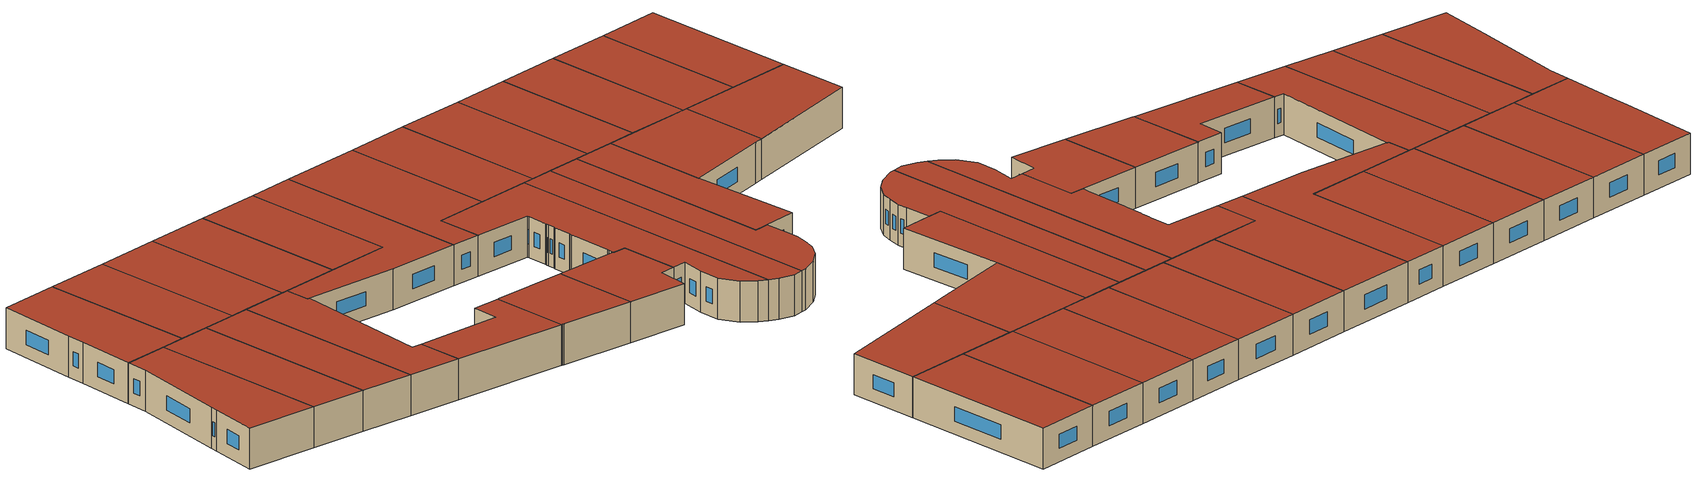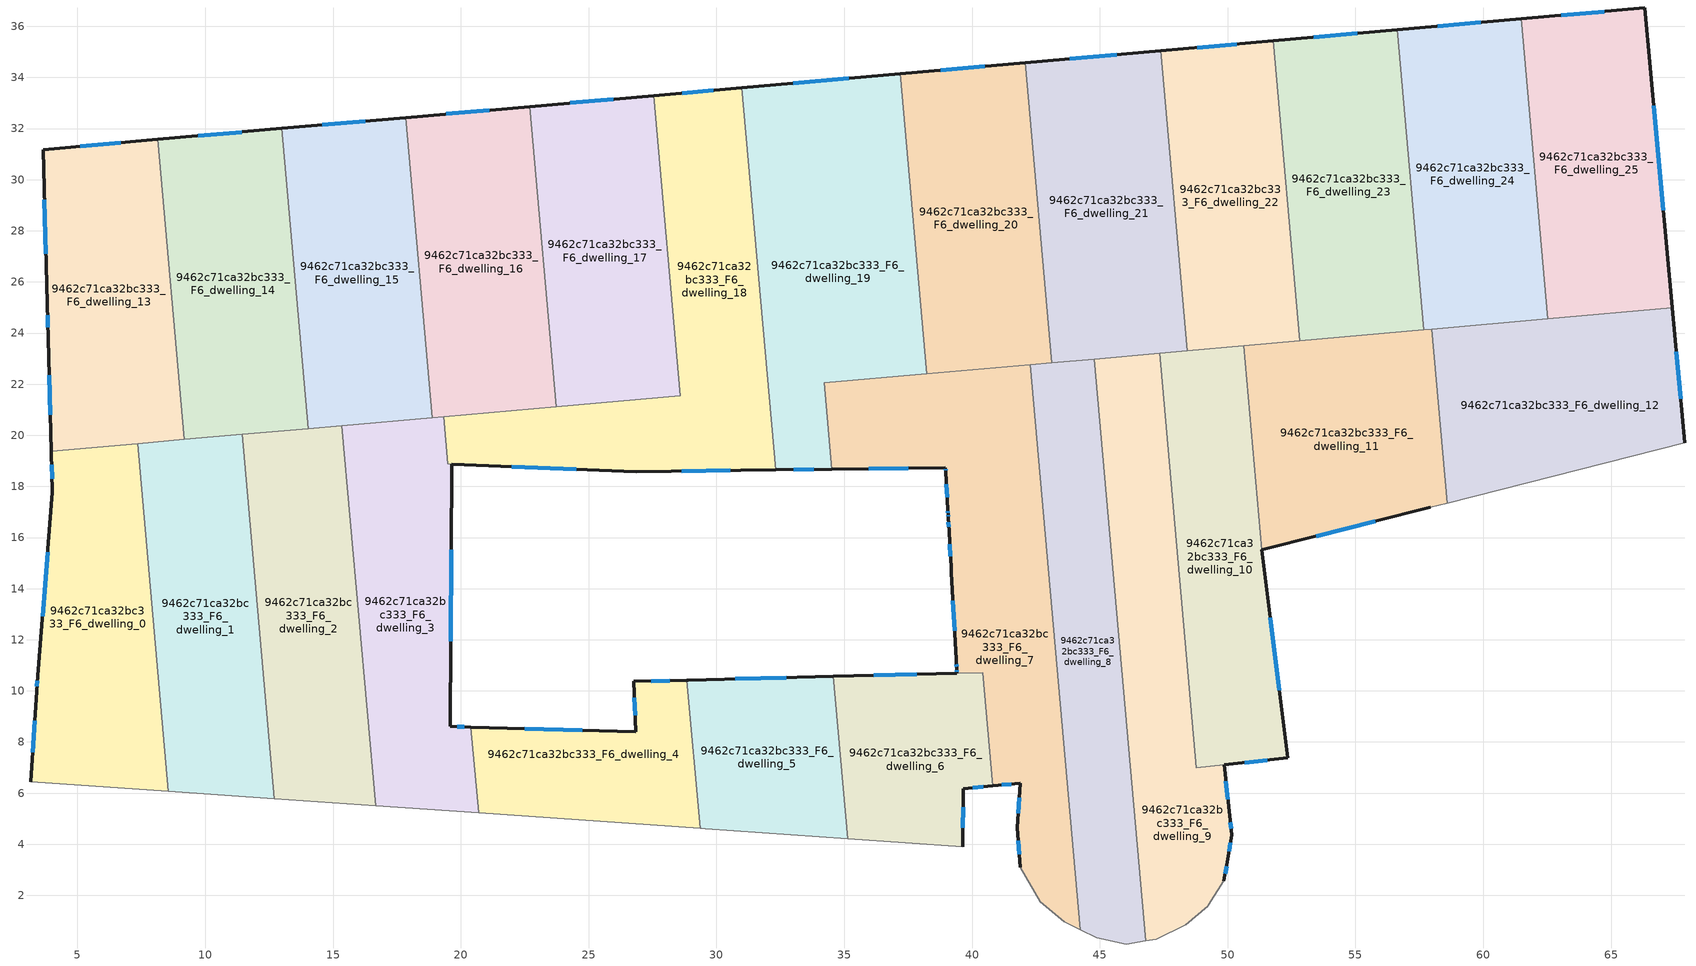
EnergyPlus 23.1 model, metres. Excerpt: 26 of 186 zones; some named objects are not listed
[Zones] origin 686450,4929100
9462c71ca32bc333_F6_dwelling_0
 floor to 9462c71ca32bc333_F5_dwelling_0 (EU_floor_Construction): 7.35,19.67 8.55,6.07 3.17,6.45 3.4,9.98 4.02,17.77 3.97,19.37 z18
 wall outside (EU_wall_Construction): 3.97,19.37 4.02,17.77 3.45,10.59 3.4,9.98 3.17,6.45 z18:21
 wall to 9462c71ca32bc333_F6_dwelling_1 (EU_wall_Construction): 8.55,6.07 7.35,19.67 z18:21
 wall adiabatic (EU_wall_Construction): 3.17,6.45 8.55,6.07 z18:21
 wall to 9462c71ca32bc333_F6_dwelling_13 (EU_wall_Construction): 7.35,19.67 3.97,19.37 z18:21
 window (EU_Window_Construction): 3.83,15.43 3.63,12.92 / 3.99,18.85 4,18.29 / 3.32,8.83 3.24,7.6 / 3.43,10.39 3.41,10.18 z18.98:20.02
 roof outside (EU_roof_Construction): 8.55,6.07 7.35,19.67 3.97,19.37 4.02,17.77 3.4,9.98 3.17,6.45 z21
9462c71ca32bc333_F6_dwelling_1
 floor to 9462c71ca32bc333_F5_dwelling_1 (EU_floor_Construction): 11.44,20.03 12.7,5.78 8.55,6.07 7.35,19.67 z18
 wall to 9462c71ca32bc333_F6_dwelling_2 (EU_wall_Construction): 12.7,5.78 11.44,20.03 z18:21
 wall adiabatic (EU_wall_Construction): 8.55,6.07 12.7,5.78 z18:21
 wall to 9462c71ca32bc333_F6_dwelling_14 (EU_wall_Construction): 11.44,20.03 9.18,19.83 z18:21
 wall to 9462c71ca32bc333_F6_dwelling_13 (EU_wall_Construction): 9.18,19.83 7.35,19.67 z18:21
 roof outside (EU_roof_Construction): 12.7,5.78 11.44,20.03 7.35,19.67 8.55,6.07 z21
9462c71ca32bc333_F6_dwelling_10
 floor to 9462c71ca32bc333_F5_dwelling_10 (EU_floor_Construction): 50.62,23.5 51.33,15.52 52.36,7.38 48.77,6.99 47.34,23.21 z18
 wall outside (EU_wall_Construction): 49.86,7.11 52.36,7.38 51.33,15.52 z18:21
 wall to 9462c71ca32bc333_F6_dwelling_11 (EU_wall_Construction): 51.33,15.52 50.62,23.5 z18:21
 wall to 9462c71ca32bc333_F6_dwelling_9 (EU_wall_Construction): 47.34,23.21 48.77,6.99 49.86,7.11 z18:21
 wall to 9462c71ca32bc333_F6_dwelling_22 (EU_wall_Construction): 50.62,23.5 48.43,23.3 z18:21
 wall to 9462c71ca32bc333_F6_dwelling_21 (EU_wall_Construction): 48.43,23.3 47.34,23.21 z18:21
 window (EU_Window_Construction): 52.02,10.02 51.66,12.87 / 50.67,7.2 51.55,7.29 z18.98:20.02
 roof outside (EU_roof_Construction): 52.36,7.38 51.33,15.52 50.62,23.5 47.34,23.21 48.77,6.99 z21
9462c71ca32bc333_F6_dwelling_11
 floor to 9462c71ca32bc333_F5_dwelling_11 (EU_floor_Construction): 57.98,24.15 58.58,17.34 57.92,17.18 51.33,15.52 50.62,23.5 z18
 wall outside (EU_wall_Construction): 51.33,15.52 57.92,17.18 z18:21
 wall to 9462c71ca32bc333_F6_dwelling_12 (EU_wall_Construction): 58.58,17.34 57.98,24.15 z18:21
 wall adiabatic (EU_wall_Construction): 57.92,17.18 58.58,17.34 z18:21
 wall to 9462c71ca32bc333_F6_dwelling_23 (EU_wall_Construction): 57.67,24.12 52.82,23.69 z18:21
 wall to 9462c71ca32bc333_F6_dwelling_22 (EU_wall_Construction): 52.82,23.69 50.62,23.5 z18:21
 wall to 9462c71ca32bc333_F6_dwelling_24 (EU_wall_Construction): 57.98,24.15 57.67,24.12 z18:21
 window (EU_Window_Construction): 53.47,16.06 55.77,16.64 z18.98:20.02
 roof outside (EU_roof_Construction): 57.92,17.18 58.58,17.34 57.98,24.15 50.62,23.5 51.33,15.52 z21
9462c71ca32bc333_F6_dwelling_12
 floor to 9462c71ca32bc333_F5_dwelling_12 (EU_floor_Construction): 67.4,24.98 67.89,19.72 58.58,17.34 57.98,24.15 z18
 wall outside (EU_wall_Construction): 67.89,19.72 67.4,24.98 z18:21
 wall adiabatic (EU_wall_Construction): 58.58,17.34 67.89,19.72 z18:21
 wall to 9462c71ca32bc333_F6_dwelling_25 (EU_wall_Construction): 67.4,24.98 62.52,24.55 z18:21
 wall to 9462c71ca32bc333_F6_dwelling_24 (EU_wall_Construction): 62.52,24.55 57.98,24.15 z18:21
 window (EU_Window_Construction): 67.73,21.43 67.56,23.27 z18.98:20.02
 roof outside (EU_roof_Construction): 67.89,19.72 67.4,24.98 57.98,24.15 58.58,17.34 z21
9462c71ca32bc333_F6_dwelling_13
 floor to 9462c71ca32bc333_F5_dwelling_13 (EU_floor_Construction): 8.15,31.57 9.18,19.83 3.97,19.37 3.86,23.78 3.82,25.14 3.66,31.18 z18
 wall outside (EU_wall_Construction): 8.15,31.57 3.66,31.18 3.82,25.14 3.86,23.78 3.97,19.37 z18:21
 wall to 9462c71ca32bc333_F6_dwelling_14 (EU_wall_Construction): 9.18,19.83 8.15,31.57 z18:21
 window (EU_Window_Construction): 3.9,22.35 3.94,20.81 / 3.83,24.69 3.85,24.22 / 3.71,29.21 3.77,27.1 / 6.69,31.44 5.12,31.31 z18.98:20.02
 roof outside (EU_roof_Construction): 9.18,19.83 8.15,31.57 3.66,31.18 3.82,25.14 3.86,23.78 3.97,19.37 z21
9462c71ca32bc333_F6_dwelling_14
 floor to 9462c71ca32bc333_F5_dwelling_14 (EU_floor_Construction): 13,32 14.03,20.26 9.18,19.83 8.15,31.57 z18
 wall outside (EU_wall_Construction): 13,32 8.15,31.57 z18:21
 wall to 9462c71ca32bc333_F6_dwelling_15 (EU_wall_Construction): 14.03,20.26 13,32 z18:21
 wall to 9462c71ca32bc333_F6_dwelling_2 (EU_wall_Construction): 11.44,20.03 14.03,20.26 z18:21
 window (EU_Window_Construction): 11.42,31.86 9.72,31.71 z18.98:20.02
 roof outside (EU_roof_Construction): 14.03,20.26 13,32 8.15,31.57 9.18,19.83 z21
9462c71ca32bc333_F6_dwelling_15
 floor to 9462c71ca32bc333_F5_dwelling_15 (EU_floor_Construction): 17.84,32.43 18.88,20.69 14.03,20.26 13,32 z18
 wall outside (EU_wall_Construction): 17.84,32.43 13,32 z18:21
 wall to 9462c71ca32bc333_F6_dwelling_16 (EU_wall_Construction): 18.88,20.69 17.84,32.43 z18:21
 wall to 9462c71ca32bc333_F6_dwelling_3 (EU_wall_Construction): 15.35,20.38 18.88,20.69 z18:21
 wall to 9462c71ca32bc333_F6_dwelling_2 (EU_wall_Construction): 14.03,20.26 15.35,20.38 z18:21
 window (EU_Window_Construction): 16.27,32.29 14.57,32.14 z18.98:20.02
 roof outside (EU_roof_Construction): 18.88,20.69 17.84,32.43 13,32 14.03,20.26 z21
9462c71ca32bc333_F6_dwelling_16
 floor to 9462c71ca32bc333_F5_dwelling_16 (EU_floor_Construction): 22.69,32.86 23.73,21.12 18.88,20.69 17.84,32.43 z18
 wall outside (EU_wall_Construction): 22.69,32.86 17.84,32.43 z18:21
 wall to 9462c71ca32bc333_F6_dwelling_17 (EU_wall_Construction): 23.73,21.12 22.69,32.86 z18:21
 wall to 9462c71ca32bc333_F6_dwelling_18 (EU_wall_Construction): 19.32,20.73 23.73,21.12 z18:21
 wall to 9462c71ca32bc333_F6_dwelling_3 (EU_wall_Construction): 18.88,20.69 19.32,20.73 z18:21
 window (EU_Window_Construction): 21.12,32.72 19.42,32.57 z18.98:20.02
 roof outside (EU_roof_Construction): 23.73,21.12 22.69,32.86 17.84,32.43 18.88,20.69 z21
9462c71ca32bc333_F6_dwelling_17
 floor to 9462c71ca32bc333_F5_dwelling_17 (EU_floor_Construction): 27.54,33.29 28.58,21.55 23.73,21.12 22.69,32.86 z18
 wall outside (EU_wall_Construction): 27.54,33.29 22.69,32.86 z18:21
 wall to 9462c71ca32bc333_F6_dwelling_18 (EU_wall_Construction): 23.73,21.12 28.58,21.55 27.54,33.29 z18:21
 window (EU_Window_Construction): 25.97,33.15 24.27,33 z18.98:20.02
 roof outside (EU_roof_Construction): 28.58,21.55 27.54,33.29 22.69,32.86 23.73,21.12 z21
9462c71ca32bc333_F6_dwelling_18
 floor to 9462c71ca32bc333_F5_dwelling_18 (EU_floor_Construction): 31,33.59 32.32,18.64 26.86,18.58 19.65,18.87 19.48,18.88 19.32,20.73 28.58,21.55 27.54,33.29 z18
 wall outside (EU_wall_Construction): 31,33.59 27.54,33.29 / 19.65,18.87 26.86,18.58 32.32,18.64 z18:21
 wall to 9462c71ca32bc333_F6_dwelling_19 (EU_wall_Construction): 32.32,18.64 31,33.59 z18:21
 wall to 9462c71ca32bc333_F6_dwelling_3 (EU_wall_Construction): 19.49,18.88 19.65,18.87 / 19.32,20.73 19.48,18.88 z18:21
 window (EU_Window_Construction): 29.87,33.49 28.67,33.39 / 28.63,18.6 30.54,18.62 / 22,18.77 24.51,18.67 z18.98:20.02
 roof outside (EU_roof_Construction): 32.32,18.64 31,33.59 27.54,33.29 28.58,21.55 19.32,20.73 19.48,18.88 19.65,18.87 26.86,18.58 z21
9462c71ca32bc333_F6_dwelling_19
 floor to 9462c71ca32bc333_F5_dwelling_19 (EU_floor_Construction): 37.19,34.14 38.22,22.4 34.21,22.05 34.51,18.67 32.32,18.64 31,33.59 z18
 wall outside (EU_wall_Construction): 32.32,18.64 34.51,18.67 / 37.19,34.14 31,33.59 z18:21
 wall to 9462c71ca32bc333_F6_dwelling_20 (EU_wall_Construction): 38.22,22.4 37.19,34.14 z18:21
 wall to 9462c71ca32bc333_F6_dwelling_7 (EU_wall_Construction): 34.51,18.67 34.21,22.05 38.22,22.4 z18:21
 window (EU_Window_Construction): 33.03,18.65 33.8,18.66 / 35.17,33.96 33.01,33.77 z18.98:20.02
 roof outside (EU_roof_Construction): 34.51,18.67 34.21,22.05 38.22,22.4 37.19,34.14 31,33.59 32.32,18.64 z21
9462c71ca32bc333_F6_dwelling_2
 floor to 9462c71ca32bc333_F5_dwelling_2 (EU_floor_Construction): 15.35,20.38 16.66,5.51 12.7,5.78 11.44,20.03 z18
 wall to 9462c71ca32bc333_F6_dwelling_3 (EU_wall_Construction): 16.66,5.51 15.35,20.38 z18:21
 wall adiabatic (EU_wall_Construction): 12.7,5.78 16.66,5.51 z18:21
 roof outside (EU_roof_Construction): 16.66,5.51 15.35,20.38 11.44,20.03 12.7,5.78 z21
9462c71ca32bc333_F6_dwelling_20
 floor to 9462c71ca32bc333_F5_dwelling_20 (EU_floor_Construction): 42.09,34.58 43.13,22.84 38.22,22.4 37.19,34.14 z18
 wall outside (EU_wall_Construction): 42.09,34.58 37.19,34.14 z18:21
 wall to 9462c71ca32bc333_F6_dwelling_21 (EU_wall_Construction): 43.13,22.84 42.09,34.58 z18:21
 wall to 9462c71ca32bc333_F6_dwelling_8 (EU_wall_Construction): 42.27,22.76 43.13,22.84 z18:21
 wall to 9462c71ca32bc333_F6_dwelling_7 (EU_wall_Construction): 38.22,22.4 42.27,22.76 z18:21
 window (EU_Window_Construction): 40.49,34.43 38.78,34.28 z18.98:20.02
 roof outside (EU_roof_Construction): 43.13,22.84 42.09,34.58 37.19,34.14 38.22,22.4 z21
9462c71ca32bc333_F6_dwelling_21
 floor to 9462c71ca32bc333_F5_dwelling_21 (EU_floor_Construction): 47.39,35.04 48.43,23.3 43.13,22.84 42.09,34.58 z18
 wall outside (EU_wall_Construction): 47.39,35.04 42.09,34.58 z18:21
 wall to 9462c71ca32bc333_F6_dwelling_22 (EU_wall_Construction): 48.43,23.3 47.39,35.04 z18:21
 wall to 9462c71ca32bc333_F6_dwelling_9 (EU_wall_Construction): 44.79,22.98 47.34,23.21 z18:21
 wall to 9462c71ca32bc333_F6_dwelling_8 (EU_wall_Construction): 43.13,22.84 44.79,22.98 z18:21
 window (EU_Window_Construction): 45.66,34.89 43.81,34.73 z18.98:20.02
 roof outside (EU_roof_Construction): 48.43,23.3 47.39,35.04 42.09,34.58 43.13,22.84 z21
9462c71ca32bc333_F6_dwelling_22
 floor to 9462c71ca32bc333_F5_dwelling_22 (EU_floor_Construction): 51.79,35.43 52.82,23.69 48.43,23.3 47.39,35.04 z18
 wall outside (EU_wall_Construction): 51.79,35.43 47.39,35.04 z18:21
 wall to 9462c71ca32bc333_F6_dwelling_23 (EU_wall_Construction): 52.82,23.69 51.79,35.43 z18:21
 window (EU_Window_Construction): 50.36,35.31 48.82,35.17 z18.98:20.02
 roof outside (EU_roof_Construction): 52.82,23.69 51.79,35.43 47.39,35.04 48.43,23.3 z21
9462c71ca32bc333_F6_dwelling_23
 floor to 9462c71ca32bc333_F5_dwelling_23 (EU_floor_Construction): 56.64,35.86 57.67,24.12 52.82,23.69 51.79,35.43 z18
 wall outside (EU_wall_Construction): 56.64,35.86 51.79,35.43 z18:21
 wall to 9462c71ca32bc333_F6_dwelling_24 (EU_wall_Construction): 57.67,24.12 56.64,35.86 z18:21
 window (EU_Window_Construction): 55.06,35.72 53.36,35.57 z18.98:20.02
 roof outside (EU_roof_Construction): 57.67,24.12 56.64,35.86 51.79,35.43 52.82,23.69 z21
9462c71ca32bc333_F6_dwelling_24
 floor to 9462c71ca32bc333_F5_dwelling_24 (EU_floor_Construction): 61.48,36.29 62.52,24.55 57.67,24.12 56.64,35.86 z18
 wall outside (EU_wall_Construction): 61.48,36.29 56.64,35.86 z18:21
 wall to 9462c71ca32bc333_F6_dwelling_25 (EU_wall_Construction): 62.52,24.55 61.48,36.29 z18:21
 window (EU_Window_Construction): 59.91,36.15 58.21,36 z18.98:20.02
 roof outside (EU_roof_Construction): 62.52,24.55 61.48,36.29 56.64,35.86 57.67,24.12 z21
9462c71ca32bc333_F6_dwelling_25
 floor to 9462c71ca32bc333_F5_dwelling_25 (EU_floor_Construction): 66.31,36.72 67.4,24.98 62.52,24.55 61.48,36.29 z18
 wall outside (EU_wall_Construction): 67.4,24.98 66.31,36.72 61.48,36.29 z18:21
 window (EU_Window_Construction): 64.74,36.58 63.05,36.43 / 67.04,28.8 66.66,32.9 z18.98:20.02
 roof outside (EU_roof_Construction): 67.4,24.98 66.31,36.72 61.48,36.29 62.52,24.55 z21
9462c71ca32bc333_F6_dwelling_3
 floor to 9462c71ca32bc333_F5_dwelling_3 (EU_floor_Construction): 19.32,20.73 19.48,18.87 19.65,18.87 19.59,8.61 20.4,8.58 20.69,5.23 16.66,5.51 15.35,20.38 z18
 wall outside (EU_wall_Construction): 20.4,8.58 19.59,8.61 19.65,18.87 z18:21
 wall to 9462c71ca32bc333_F6_dwelling_4 (EU_wall_Construction): 20.69,5.23 20.4,8.58 z18:21
 wall adiabatic (EU_wall_Construction): 16.66,5.51 20.69,5.23 z18:21
 window (EU_Window_Construction): 19.61,11.94 19.63,15.53 / 20.13,8.59 19.85,8.6 z18.98:20.02
 roof outside (EU_roof_Construction): 20.69,5.23 20.4,8.58 19.59,8.61 19.65,18.87 19.48,18.87 19.32,20.73 15.35,20.38 16.66,5.51 z21
9462c71ca32bc333_F6_dwelling_4
 floor to 9462c71ca32bc333_F5_dwelling_4 (EU_floor_Construction): 28.85,10.42 29.36,4.62 20.69,5.23 20.4,8.58 26.84,8.4 26.77,10.37 z18
 wall outside (EU_wall_Construction): 28.85,10.42 26.77,10.37 26.84,8.4 20.4,8.58 z18:21
 wall to 9462c71ca32bc333_F6_dwelling_5 (EU_wall_Construction): 29.36,4.62 28.85,10.42 z18:21
 wall adiabatic (EU_wall_Construction): 20.69,5.23 29.36,4.62 z18:21
 window (EU_Window_Construction): 24.74,8.46 22.49,8.52 / 26.79,9.73 26.82,9.04 / 28.17,10.4 27.44,10.38 z18.98:20.02
 roof outside (EU_roof_Construction): 29.36,4.62 28.85,10.42 26.77,10.37 26.84,8.4 20.4,8.58 20.69,5.23 z21
9462c71ca32bc333_F6_dwelling_5
 floor to 9462c71ca32bc333_F5_dwelling_5 (EU_floor_Construction): 34.58,10.57 35.14,4.22 29.56,4.61 29.41,4.62 29.36,4.62 28.85,10.42 28.9,10.42 z18
 wall outside (EU_wall_Construction): 34.58,10.57 28.9,10.42 28.85,10.42 z18:21
 wall to 9462c71ca32bc333_F6_dwelling_6 (EU_wall_Construction): 35.14,4.22 34.58,10.57 z18:21
 wall adiabatic (EU_wall_Construction): 29.36,4.62 29.41,4.62 29.56,4.61 35.14,4.22 z18:21
 window (EU_Window_Construction): 32.73,10.52 30.74,10.47 z18.98:20.02
 roof outside (EU_roof_Construction): 35.14,4.22 34.58,10.57 28.9,10.42 28.85,10.42 29.36,4.62 29.41,4.62 29.56,4.61 z21
9462c71ca32bc333_F6_dwelling_6
 floor to 9462c71ca32bc333_F5_dwelling_6 (EU_floor_Construction): 40.42,10.72 40.81,6.29 39.66,6.18 39.63,3.91 35.14,4.22 34.58,10.57 39.4,10.7 z18
 wall outside (EU_wall_Construction): 39.4,10.7 34.58,10.57 / 39.63,3.91 39.66,6.18 40.81,6.29 z18:21
 wall adiabatic (EU_wall_Construction): 35.14,4.22 39.63,3.91 z18:21
 wall to 9462c71ca32bc333_F6_dwelling_7 (EU_wall_Construction): 40.81,6.29 40.42,10.72 39.41,10.7 z18:21
 window (EU_Window_Construction): 37.83,10.66 36.15,10.61 / 40.03,6.21 40.44,6.25 / 39.64,4.65 39.65,5.44 z18.98:20.02
 roof outside (EU_roof_Construction): 39.63,3.91 39.66,6.18 40.81,6.29 40.42,10.72 39.41,10.7 34.58,10.57 35.14,4.22 z21
9462c71ca32bc333_F6_dwelling_7
 floor to 9462c71ca32bc333_F5_dwelling_7 (EU_floor_Construction): 42.27,22.76 44.22,0.66 43.6,0.98 42.66,1.75 41.88,3.11 41.76,4.64 41.89,6.39 40.81,6.29 40.42,10.72 39.41,10.7 39.4,10.85 39.38,11.15 39.38,11.24 39.19,14.62 39.18,14.74 39.18,14.84 39.1,16.18 39.1,16.25 39.07,16.78 39.06,16.93 39.05,17.08 38.97,18.58 38.96,18.73 34.51,18.67 34.21,22.05 z18
 wall outside (EU_wall_Construction): 34.51,18.67 38.96,18.73 38.97,18.58 39.05,17.08 39.06,16.93 39.07,16.78 39.1,16.25 39.1,16.18 39.18,14.84 39.18,14.74 39.19,14.62 39.38,11.24 39.38,11.15 39.4,10.85 39.41,10.7 / 40.81,6.29 41.89,6.39 41.76,4.64 41.88,3.11 z18:21
 wall to 9462c71ca32bc333_F6_dwelling_8 (EU_wall_Construction): 44.22,0.66 42.27,22.76 z18:21
 wall adiabatic (EU_wall_Construction): 41.88,3.11 42.66,1.75 43.6,0.98 44.22,0.66 z18:21
 window (EU_Window_Construction): 39.4,10.8 39.41,10.75 / 39.39,11.05 39.39,10.94 / 39.25,13.52 39.32,12.34 / 39.13,15.74 39.15,15.27 / 39.08,16.61 39.09,16.42 / 39.06,16.88 39.07,16.83 / 39.05,17.03 39.06,16.98 / 38.99,18.09 39.02,17.57 / 38.96,18.68 38.96,18.63 / 35.96,18.69 37.51,18.71 / 41.8,4.14 41.84,3.6 / 41.85,5.82 41.8,5.21 / 41.16,6.32 41.54,6.35 z18.98:20.02
 roof outside (EU_roof_Construction): 44.22,0.66 42.27,22.76 34.21,22.05 34.51,18.67 38.96,18.73 38.97,18.58 39.05,17.08 39.06,16.93 39.07,16.78 39.1,16.25 39.1,16.18 39.18,14.84 39.18,14.74 39.19,14.62 39.38,11.24 39.38,11.15 39.4,10.85 39.41,10.7 40.42,10.72 40.81,6.29 41.89,6.39 41.76,4.64 41.88,3.11 42.66,1.75 43.6,0.98 z21
9462c71ca32bc333_F6_dwelling_8
 floor to 9462c71ca32bc333_F5_dwelling_8 (EU_floor_Construction): 44.79,22.98 46.8,0.22 46.04,0.1 44.87,0.34 44.22,0.66 42.27,22.76 z18
 wall to 9462c71ca32bc333_F6_dwelling_9 (EU_wall_Construction): 46.8,0.22 44.79,22.98 z18:21
 wall adiabatic (EU_wall_Construction): 44.22,0.66 44.87,0.34 46.04,0.1 46.8,0.22 z18:21
 roof outside (EU_roof_Construction): 46.8,0.22 44.79,22.98 42.27,22.76 44.22,0.66 44.87,0.34 46.04,0.1 z21
9462c71ca32bc333_F6_dwelling_9
 floor to 9462c71ca32bc333_F5_dwelling_9 (EU_floor_Construction): 47.34,23.21 48.77,6.99 49.86,7.11 50.08,5.11 50.16,4.38 50.01,3.42 49.85,2.57 49.25,1.61 49.23,1.58 48.37,0.85 47.2,0.29 46.8,0.22 44.79,22.98 z18
 wall outside (EU_wall_Construction): 49.85,2.57 50.01,3.42 50.16,4.38 50.08,5.11 49.86,7.11 z18:21
 wall adiabatic (EU_wall_Construction): 46.8,0.22 47.2,0.29 48.37,0.85 49.23,1.58 49.25,1.61 49.85,2.57 z18:21
 window (EU_Window_Construction): 50.01,5.76 49.93,6.46 / 50.13,4.61 50.1,4.87 / 50.06,3.73 50.11,4.06 / 49.9,2.84 49.95,3.14 z18.98:20.02
 roof outside (EU_roof_Construction): 49.23,1.58 49.25,1.61 49.85,2.57 50.01,3.42 50.16,4.38 50.08,5.11 49.86,7.11 48.77,6.99 47.34,23.21 44.79,22.98 46.8,0.22 47.2,0.29 48.37,0.85 z21
[Building]
EU S2 Campaign: North Axis=0; Terrain=City; Solar Distribution=FullExterior
[Site:Location]
Bologna: Latitude=44.5; Longitude=11.25; Time Zone=1; Elevation=37
[SizingPeriod:WeatherFileDays]
AnnualSizingPeriod: Begin Month=1; Begin Day of Month=1; End Month=12; End Day of Month=31; Day of Week for Start Day=Monday; Use Weather File Daylight Saving Period=No; Use Weather File Rain and Snow Indicators=No
[MATERIAL]
EU_InternalMass_Material: Roughness=MediumRough; Thickness=0.1; Conductivity=1; Density=1800; Specific Heat=900; Thermal Absorptance=0.9; Solar Absorptance=0.7; Visible Absorptance=0.7
[MATERIAL:NOMASS] Roughness=MediumRough; Thermal Absorptance=0.9; Solar Absorptance=0.7; Visible Absorptance=0.7
Name | Thermal Resistance
EU_wall_NoMass | 0.905828
EU_roof_NoMass | 0.37593
EU_floor_NoMass | 0.67114
[WINDOWMATERIAL:SIMPLEGLAZINGSYSTEM]
EU_Window_SimpleGlazing: UFactor=4.52486; Solar Heat Gain Coefficient=0.85; Visible Transmittance=0.85
[CONSTRUCTION]
EU_wall_Construction: EU_wall_NoMass
EU_roof_Construction: EU_roof_NoMass
EU_floor_Construction: EU_floor_NoMass
EU_Window_Construction: EU_Window_SimpleGlazing
EU_InternalMass_Construction: EU_InternalMass_Material
[ZONE] Type=1; Multiplier=1; Ceiling Height=autocalculate; Floor Area=autocalculate; Part of Total Floor Area=Yes
Name | Volume
9462c71ca32bc333_F6_dwelling_0 | 172.078
9462c71ca32bc333_F6_dwelling_1 | 172.1
9462c71ca32bc333_F6_dwelling_10 | 164.609
9462c71ca32bc333_F6_dwelling_11 | 164.49
9462c71ca32bc333_F6_dwelling_12 | 172.111
9462c71ca32bc333_F6_dwelling_13 | 172.091
9462c71ca32bc333_F6_dwelling_14 | 172.12
9462c71ca32bc333_F6_dwelling_15 | 172.065
9462c71ca32bc333_F6_dwelling_16 | 172.138
9462c71ca32bc333_F6_dwelling_17 | 172.068
9462c71ca32bc333_F6_dwelling_18 | 223.212
9462c71ca32bc333_F6_dwelling_19 | 241.337
9462c71ca32bc333_F6_dwelling_2 | 172.094
9462c71ca32bc333_F6_dwelling_20 | 174.037
9462c71ca32bc333_F6_dwelling_21 | 188.072
9462c71ca32bc333_F6_dwelling_22 | 156.13
9462c71ca32bc333_F6_dwelling_23 | 172.121
9462c71ca32bc333_F6_dwelling_24 | 172.084
9462c71ca32bc333_F6_dwelling_25 | 172.099
9462c71ca32bc333_F6_dwelling_3 | 172.536
9462c71ca32bc333_F6_dwelling_4 | 104.305
9462c71ca32bc333_F6_dwelling_5 | 104.677
9462c71ca32bc333_F6_dwelling_6 | 107.461
9462c71ca32bc333_F6_dwelling_7 | 249.225
9462c71ca32bc333_F6_dwelling_8 | 172.129
9462c71ca32bc333_F6_dwelling_9 | 187.167
[INTERNALMASS] Construction=EU_InternalMass_Construction
Name | Zone or ZoneList | Surface Area
9462c71ca32bc333_F6_dwelling_0_EU_InternalMass | 9462c71ca32bc333_F6_dwelling_0 | 57.3643
9462c71ca32bc333_F6_dwelling_1_EU_InternalMass | 9462c71ca32bc333_F6_dwelling_1 | 57.3666
9462c71ca32bc333_F6_dwelling_2_EU_InternalMass | 9462c71ca32bc333_F6_dwelling_2 | 57.3644
9462c71ca32bc333_F6_dwelling_3_EU_InternalMass | 9462c71ca32bc333_F6_dwelling_3 | 57.5071
9462c71ca32bc333_F6_dwelling_4_EU_InternalMass | 9462c71ca32bc333_F6_dwelling_4 | 34.7676
9462c71ca32bc333_F6_dwelling_5_EU_InternalMass | 9462c71ca32bc333_F6_dwelling_5 | 34.8924
9462c71ca32bc333_F6_dwelling_6_EU_InternalMass | 9462c71ca32bc333_F6_dwelling_6 | 35.8231
9462c71ca32bc333_F6_dwelling_7_EU_InternalMass | 9462c71ca32bc333_F6_dwelling_7 | 83.0784
9462c71ca32bc333_F6_dwelling_8_EU_InternalMass | 9462c71ca32bc333_F6_dwelling_8 | 57.3766
9462c71ca32bc333_F6_dwelling_9_EU_InternalMass | 9462c71ca32bc333_F6_dwelling_9 | 62.3881
9462c71ca32bc333_F6_dwelling_10_EU_InternalMass | 9462c71ca32bc333_F6_dwelling_10 | 54.8779
9462c71ca32bc333_F6_dwelling_11_EU_InternalMass | 9462c71ca32bc333_F6_dwelling_11 | 54.8296
9462c71ca32bc333_F6_dwelling_12_EU_InternalMass | 9462c71ca32bc333_F6_dwelling_12 | 57.3705
9462c71ca32bc333_F6_dwelling_13_EU_InternalMass | 9462c71ca32bc333_F6_dwelling_13 | 57.3665
9462c71ca32bc333_F6_dwelling_14_EU_InternalMass | 9462c71ca32bc333_F6_dwelling_14 | 57.3734
9462c71ca32bc333_F6_dwelling_15_EU_InternalMass | 9462c71ca32bc333_F6_dwelling_15 | 57.3549
9462c71ca32bc333_F6_dwelling_16_EU_InternalMass | 9462c71ca32bc333_F6_dwelling_16 | 57.3795
9462c71ca32bc333_F6_dwelling_17_EU_InternalMass | 9462c71ca32bc333_F6_dwelling_17 | 57.356
9462c71ca32bc333_F6_dwelling_18_EU_InternalMass | 9462c71ca32bc333_F6_dwelling_18 | 74.3967
9462c71ca32bc333_F6_dwelling_19_EU_InternalMass | 9462c71ca32bc333_F6_dwelling_19 | 80.4509
9462c71ca32bc333_F6_dwelling_20_EU_InternalMass | 9462c71ca32bc333_F6_dwelling_20 | 58.0125
9462c71ca32bc333_F6_dwelling_21_EU_InternalMass | 9462c71ca32bc333_F6_dwelling_21 | 62.6907
9462c71ca32bc333_F6_dwelling_22_EU_InternalMass | 9462c71ca32bc333_F6_dwelling_22 | 52.0436
9462c71ca32bc333_F6_dwelling_23_EU_InternalMass | 9462c71ca32bc333_F6_dwelling_23 | 57.3734
9462c71ca32bc333_F6_dwelling_24_EU_InternalMass | 9462c71ca32bc333_F6_dwelling_24 | 57.3616
9462c71ca32bc333_F6_dwelling_25_EU_InternalMass | 9462c71ca32bc333_F6_dwelling_25 | 57.3662
[OTHEREQUIPMENT] Fuel Type=Electricity; Design Level Calculation Method=Watts/Area; Power per Zone Floor Area=1; Fraction Latent=0; Fraction Radiant=0; Fraction Lost=0; Carbon Dioxide Generation Rate=0; EndUse Subcategory=EU_Step8_InternalGains
Name | Zone or ZoneList or Space or SpaceList | Schedule
EU_Step8_InternalGain_9462c71ca32bc333_F6_dwelling_0_f000 | 9462c71ca32bc333_F6_dwelling_0 | EU_Step8_GainSchedule_9462c71ca32bc333_F6_dwelling_0_f000
EU_Step8_InternalGain_9462c71ca32bc333_F6_dwelling_1_f000 | 9462c71ca32bc333_F6_dwelling_1 | EU_Step8_GainSchedule_9462c71ca32bc333_F6_dwelling_1_f000
EU_Step8_InternalGain_9462c71ca32bc333_F6_dwelling_2_f000 | 9462c71ca32bc333_F6_dwelling_2 | EU_Step8_GainSchedule_9462c71ca32bc333_F6_dwelling_2_f000
EU_Step8_InternalGain_9462c71ca32bc333_F6_dwelling_3_f000 | 9462c71ca32bc333_F6_dwelling_3 | EU_Step8_GainSchedule_9462c71ca32bc333_F6_dwelling_3_f000
EU_Step8_InternalGain_9462c71ca32bc333_F6_dwelling_4_f000 | 9462c71ca32bc333_F6_dwelling_4 | EU_Step8_GainSchedule_9462c71ca32bc333_F6_dwelling_4_f000
EU_Step8_InternalGain_9462c71ca32bc333_F6_dwelling_5_f000 | 9462c71ca32bc333_F6_dwelling_5 | EU_Step8_GainSchedule_9462c71ca32bc333_F6_dwelling_5_f000
EU_Step8_InternalGain_9462c71ca32bc333_F6_dwelling_6_f000 | 9462c71ca32bc333_F6_dwelling_6 | EU_Step8_GainSchedule_9462c71ca32bc333_F6_dwelling_6_f000
EU_Step8_InternalGain_9462c71ca32bc333_F6_dwelling_7_f000 | 9462c71ca32bc333_F6_dwelling_7 | EU_Step8_GainSchedule_9462c71ca32bc333_F6_dwelling_7_f000
EU_Step8_InternalGain_9462c71ca32bc333_F6_dwelling_8_f000 | 9462c71ca32bc333_F6_dwelling_8 | EU_Step8_GainSchedule_9462c71ca32bc333_F6_dwelling_8_f000
EU_Step8_InternalGain_9462c71ca32bc333_F6_dwelling_9_f000 | 9462c71ca32bc333_F6_dwelling_9 | EU_Step8_GainSchedule_9462c71ca32bc333_F6_dwelling_9_f000
EU_Step8_InternalGain_9462c71ca32bc333_F6_dwelling_10_f000 | 9462c71ca32bc333_F6_dwelling_10 | EU_Step8_GainSchedule_9462c71ca32bc333_F6_dwelling_10_f000
EU_Step8_InternalGain_9462c71ca32bc333_F6_dwelling_11_f000 | 9462c71ca32bc333_F6_dwelling_11 | EU_Step8_GainSchedule_9462c71ca32bc333_F6_dwelling_11_f000
EU_Step8_InternalGain_9462c71ca32bc333_F6_dwelling_12_f000 | 9462c71ca32bc333_F6_dwelling_12 | EU_Step8_GainSchedule_9462c71ca32bc333_F6_dwelling_12_f000
EU_Step8_InternalGain_9462c71ca32bc333_F6_dwelling_13_f000 | 9462c71ca32bc333_F6_dwelling_13 | EU_Step8_GainSchedule_9462c71ca32bc333_F6_dwelling_13_f000
EU_Step8_InternalGain_9462c71ca32bc333_F6_dwelling_14_f000 | 9462c71ca32bc333_F6_dwelling_14 | EU_Step8_GainSchedule_9462c71ca32bc333_F6_dwelling_14_f000
EU_Step8_InternalGain_9462c71ca32bc333_F6_dwelling_15_f000 | 9462c71ca32bc333_F6_dwelling_15 | EU_Step8_GainSchedule_9462c71ca32bc333_F6_dwelling_15_f000
EU_Step8_InternalGain_9462c71ca32bc333_F6_dwelling_16_f000 | 9462c71ca32bc333_F6_dwelling_16 | EU_Step8_GainSchedule_9462c71ca32bc333_F6_dwelling_16_f000
EU_Step8_InternalGain_9462c71ca32bc333_F6_dwelling_17_f000 | 9462c71ca32bc333_F6_dwelling_17 | EU_Step8_GainSchedule_9462c71ca32bc333_F6_dwelling_17_f000
EU_Step8_InternalGain_9462c71ca32bc333_F6_dwelling_18_f000 | 9462c71ca32bc333_F6_dwelling_18 | EU_Step8_GainSchedule_9462c71ca32bc333_F6_dwelling_18_f000
EU_Step8_InternalGain_9462c71ca32bc333_F6_dwelling_19_f000 | 9462c71ca32bc333_F6_dwelling_19 | EU_Step8_GainSchedule_9462c71ca32bc333_F6_dwelling_19_f000
EU_Step8_InternalGain_9462c71ca32bc333_F6_dwelling_20_f000 | 9462c71ca32bc333_F6_dwelling_20 | EU_Step8_GainSchedule_9462c71ca32bc333_F6_dwelling_20_f000
EU_Step8_InternalGain_9462c71ca32bc333_F6_dwelling_21_f000 | 9462c71ca32bc333_F6_dwelling_21 | EU_Step8_GainSchedule_9462c71ca32bc333_F6_dwelling_21_f000
EU_Step8_InternalGain_9462c71ca32bc333_F6_dwelling_22_f000 | 9462c71ca32bc333_F6_dwelling_22 | EU_Step8_GainSchedule_9462c71ca32bc333_F6_dwelling_22_f000
EU_Step8_InternalGain_9462c71ca32bc333_F6_dwelling_23_f000 | 9462c71ca32bc333_F6_dwelling_23 | EU_Step8_GainSchedule_9462c71ca32bc333_F6_dwelling_23_f000
EU_Step8_InternalGain_9462c71ca32bc333_F6_dwelling_24_f000 | 9462c71ca32bc333_F6_dwelling_24 | EU_Step8_GainSchedule_9462c71ca32bc333_F6_dwelling_24_f000
EU_Step8_InternalGain_9462c71ca32bc333_F6_dwelling_25_f000 | 9462c71ca32bc333_F6_dwelling_25 | EU_Step8_GainSchedule_9462c71ca32bc333_F6_dwelling_25_f000
[ZONEVENTILATION:DESIGNFLOWRATE] Schedule=EU_AlwaysOn; Design Flow Rate Calculation Method=AirChanges/Hour; Air Changes per Hour=0.73129; Ventilation Type=Natural; Fan Pressure Rise=0; Fan Total Efficiency=1; Constant Term Coefficient=1; Temperature Term Coefficient=0; Velocity Term Coefficient=0; Velocity Squared Term Coefficient=0; Minimum Indoor Temperature=-100; Maximum Indoor Temperature=100; Delta Temperature=-100; Minimum Outdoor Temperature=-100; Maximum Outdoor Temperature=100; Maximum Wind Speed=40
Name | Zone or ZoneList or Space or SpaceList
EU_ConstantAir_9462c71ca32bc333_F6_dwelling_0 | 9462c71ca32bc333_F6_dwelling_0
EU_ConstantAir_9462c71ca32bc333_F6_dwelling_1 | 9462c71ca32bc333_F6_dwelling_1
EU_ConstantAir_9462c71ca32bc333_F6_dwelling_2 | 9462c71ca32bc333_F6_dwelling_2
EU_ConstantAir_9462c71ca32bc333_F6_dwelling_3 | 9462c71ca32bc333_F6_dwelling_3
EU_ConstantAir_9462c71ca32bc333_F6_dwelling_4 | 9462c71ca32bc333_F6_dwelling_4
EU_ConstantAir_9462c71ca32bc333_F6_dwelling_5 | 9462c71ca32bc333_F6_dwelling_5
EU_ConstantAir_9462c71ca32bc333_F6_dwelling_6 | 9462c71ca32bc333_F6_dwelling_6
EU_ConstantAir_9462c71ca32bc333_F6_dwelling_7 | 9462c71ca32bc333_F6_dwelling_7
EU_ConstantAir_9462c71ca32bc333_F6_dwelling_8 | 9462c71ca32bc333_F6_dwelling_8
EU_ConstantAir_9462c71ca32bc333_F6_dwelling_9 | 9462c71ca32bc333_F6_dwelling_9
EU_ConstantAir_9462c71ca32bc333_F6_dwelling_10 | 9462c71ca32bc333_F6_dwelling_10
EU_ConstantAir_9462c71ca32bc333_F6_dwelling_11 | 9462c71ca32bc333_F6_dwelling_11
EU_ConstantAir_9462c71ca32bc333_F6_dwelling_12 | 9462c71ca32bc333_F6_dwelling_12
EU_ConstantAir_9462c71ca32bc333_F6_dwelling_13 | 9462c71ca32bc333_F6_dwelling_13
EU_ConstantAir_9462c71ca32bc333_F6_dwelling_14 | 9462c71ca32bc333_F6_dwelling_14
EU_ConstantAir_9462c71ca32bc333_F6_dwelling_15 | 9462c71ca32bc333_F6_dwelling_15
EU_ConstantAir_9462c71ca32bc333_F6_dwelling_16 | 9462c71ca32bc333_F6_dwelling_16
EU_ConstantAir_9462c71ca32bc333_F6_dwelling_17 | 9462c71ca32bc333_F6_dwelling_17
EU_ConstantAir_9462c71ca32bc333_F6_dwelling_18 | 9462c71ca32bc333_F6_dwelling_18
EU_ConstantAir_9462c71ca32bc333_F6_dwelling_19 | 9462c71ca32bc333_F6_dwelling_19
EU_ConstantAir_9462c71ca32bc333_F6_dwelling_20 | 9462c71ca32bc333_F6_dwelling_20
EU_ConstantAir_9462c71ca32bc333_F6_dwelling_21 | 9462c71ca32bc333_F6_dwelling_21
EU_ConstantAir_9462c71ca32bc333_F6_dwelling_22 | 9462c71ca32bc333_F6_dwelling_22
EU_ConstantAir_9462c71ca32bc333_F6_dwelling_23 | 9462c71ca32bc333_F6_dwelling_23
EU_ConstantAir_9462c71ca32bc333_F6_dwelling_24 | 9462c71ca32bc333_F6_dwelling_24
EU_ConstantAir_9462c71ca32bc333_F6_dwelling_25 | 9462c71ca32bc333_F6_dwelling_25
[HVACTEMPLATE:ZONE:IDEALLOADSAIRSYSTEM] System Availability Schedule=EU_AlwaysOn; Maximum Heating Supply Air Temperature=50; Minimum Cooling Supply Air Temperature=13; Maximum Heating Supply Air Humidity Ratio=0.0156; Minimum Cooling Supply Air Humidity Ratio=0.0077; Heating Limit=NoLimit; Cooling Limit=NoLimit; Heating Availability Schedule=EU_AlwaysOn; Cooling Availability Schedule=EU_CoolingOff; Dehumidification Control Type=ConstantSensibleHeatRatio; Cooling Sensible Heat Ratio=0.7; Dehumidification Setpoint=60; Humidification Control Type=None; Humidification Setpoint=30; Outdoor Air Method=None; Outdoor Air Flow Rate per Person=0.00944; Outdoor Air Flow Rate per Zone Floor Area=0; Outdoor Air Flow Rate per Zone=0; Demand Controlled Ventilation Type=None; Outdoor Air Economizer Type=NoEconomizer; Heat Recovery Type=None; Sensible Heat Recovery Effectiveness=0.7; Latent Heat Recovery Effectiveness=0.65
Name | Template Thermostat
9462c71ca32bc333_F6_dwelling_0 | EU_HeatOnly_9462c71ca32bc333_F6_dwelling_0
9462c71ca32bc333_F6_dwelling_1 | EU_HeatOnly_9462c71ca32bc333_F6_dwelling_1
9462c71ca32bc333_F6_dwelling_2 | EU_HeatOnly_9462c71ca32bc333_F6_dwelling_2
9462c71ca32bc333_F6_dwelling_3 | EU_HeatOnly_9462c71ca32bc333_F6_dwelling_3
9462c71ca32bc333_F6_dwelling_4 | EU_HeatOnly_9462c71ca32bc333_F6_dwelling_4
9462c71ca32bc333_F6_dwelling_5 | EU_HeatOnly_9462c71ca32bc333_F6_dwelling_5
9462c71ca32bc333_F6_dwelling_6 | EU_HeatOnly_9462c71ca32bc333_F6_dwelling_6
9462c71ca32bc333_F6_dwelling_7 | EU_HeatOnly_9462c71ca32bc333_F6_dwelling_7
9462c71ca32bc333_F6_dwelling_8 | EU_HeatOnly_9462c71ca32bc333_F6_dwelling_8
9462c71ca32bc333_F6_dwelling_9 | EU_HeatOnly_9462c71ca32bc333_F6_dwelling_9
9462c71ca32bc333_F6_dwelling_10 | EU_HeatOnly_9462c71ca32bc333_F6_dwelling_10
9462c71ca32bc333_F6_dwelling_11 | EU_HeatOnly_9462c71ca32bc333_F6_dwelling_11
9462c71ca32bc333_F6_dwelling_12 | EU_HeatOnly_9462c71ca32bc333_F6_dwelling_12
9462c71ca32bc333_F6_dwelling_13 | EU_HeatOnly_9462c71ca32bc333_F6_dwelling_13
9462c71ca32bc333_F6_dwelling_14 | EU_HeatOnly_9462c71ca32bc333_F6_dwelling_14
9462c71ca32bc333_F6_dwelling_15 | EU_HeatOnly_9462c71ca32bc333_F6_dwelling_15
9462c71ca32bc333_F6_dwelling_16 | EU_HeatOnly_9462c71ca32bc333_F6_dwelling_16
9462c71ca32bc333_F6_dwelling_17 | EU_HeatOnly_9462c71ca32bc333_F6_dwelling_17
9462c71ca32bc333_F6_dwelling_18 | EU_HeatOnly_9462c71ca32bc333_F6_dwelling_18
9462c71ca32bc333_F6_dwelling_19 | EU_HeatOnly_9462c71ca32bc333_F6_dwelling_19
9462c71ca32bc333_F6_dwelling_20 | EU_HeatOnly_9462c71ca32bc333_F6_dwelling_20
9462c71ca32bc333_F6_dwelling_21 | EU_HeatOnly_9462c71ca32bc333_F6_dwelling_21
9462c71ca32bc333_F6_dwelling_22 | EU_HeatOnly_9462c71ca32bc333_F6_dwelling_22
9462c71ca32bc333_F6_dwelling_23 | EU_HeatOnly_9462c71ca32bc333_F6_dwelling_23
9462c71ca32bc333_F6_dwelling_24 | EU_HeatOnly_9462c71ca32bc333_F6_dwelling_24
9462c71ca32bc333_F6_dwelling_25 | EU_HeatOnly_9462c71ca32bc333_F6_dwelling_25
[SIZING:ZONE] Zone Cooling Design Supply Air Temperature Input Method=SupplyAirTemperature; Zone Cooling Design Supply Air Temperature=13; Zone Heating Design Supply Air Temperature Input Method=SupplyAirTemperature; Zone Heating Design Supply Air Temperature=50; Zone Cooling Design Supply Air Humidity Ratio=0.008; Zone Heating Design Supply Air Humidity Ratio=0.008; Cooling Design Air Flow Method=DesignDay; Cooling Design Air Flow Rate=0; Cooling Minimum Air Flow per Zone Floor Area=0.000762; Cooling Minimum Air Flow=0; Cooling Minimum Air Flow Fraction=0.2; Heating Design Air Flow Method=DesignDay; Heating Design Air Flow Rate=0; Heating Maximum Air Flow per Zone Floor Area=0.002032; Heating Maximum Air Flow=0.141576; Heating Maximum Air Flow Fraction=0.3; Account for Dedicated Outdoor Air System=No; Dedicated Outdoor Air System Control Strategy=NeutralSupplyAir; Dedicated Outdoor Air Low Setpoint Temperature for Design=autosize; Dedicated Outdoor Air High Setpoint Temperature for Design=autosize; Zone Load Sizing Method=Sensible Load Only No Latent Load; Zone Latent Cooling Design Supply Air Humidity Ratio Input Method=HumidityRatioDifference; Zone Cooling Design Supply Air Humidity Ratio Difference=0.005; Zone Latent Heating Design Supply Air Humidity Ratio Input Method=HumidityRatioDifference; Zone Humidification Design Supply Air Humidity Ratio Difference=0.005
9462c71ca32bc333_F6_dwelling_0; 9462c71ca32bc333_F6_dwelling_1; 9462c71ca32bc333_F6_dwelling_2; 9462c71ca32bc333_F6_dwelling_3; 9462c71ca32bc333_F6_dwelling_4; 9462c71ca32bc333_F6_dwelling_5; 9462c71ca32bc333_F6_dwelling_6; 9462c71ca32bc333_F6_dwelling_7; 9462c71ca32bc333_F6_dwelling_8; 9462c71ca32bc333_F6_dwelling_9; 9462c71ca32bc333_F6_dwelling_10; 9462c71ca32bc333_F6_dwelling_11; 9462c71ca32bc333_F6_dwelling_12; 9462c71ca32bc333_F6_dwelling_13; 9462c71ca32bc333_F6_dwelling_14; 9462c71ca32bc333_F6_dwelling_15; 9462c71ca32bc333_F6_dwelling_16; 9462c71ca32bc333_F6_dwelling_17; 9462c71ca32bc333_F6_dwelling_18; 9462c71ca32bc333_F6_dwelling_19; 9462c71ca32bc333_F6_dwelling_20; 9462c71ca32bc333_F6_dwelling_21; 9462c71ca32bc333_F6_dwelling_22; 9462c71ca32bc333_F6_dwelling_23; 9462c71ca32bc333_F6_dwelling_24; 9462c71ca32bc333_F6_dwelling_25
[SCHEDULE:CONSTANT]
Name | Hourly Value
EU_AlwaysOn | 1
EU_CoolingOff | 0
[SCHEDULE:FILE] Column Number=1; Rows to Skip at Top=0; Number of Hours of Data=8760; Column Separator=Comma; Interpolate to Timestep=No; Minutes per Item=60; Adjust Schedule for Daylight Savings=Yes
Name | File
EU_Step8_GainSchedule_9462c71ca32bc333_F6_dwelling_0_f000 | ../../schedules/9462c71ca32bc333/9462c71ca32bc333_F6_dwelling_0_f000_gain.csv
EU_Step8_GainSchedule_9462c71ca32bc333_F6_dwelling_1_f000 | ../../schedules/9462c71ca32bc333/9462c71ca32bc333_F6_dwelling_1_f000_gain.csv
EU_Step8_GainSchedule_9462c71ca32bc333_F6_dwelling_2_f000 | ../../schedules/9462c71ca32bc333/9462c71ca32bc333_F6_dwelling_2_f000_gain.csv
EU_Step8_GainSchedule_9462c71ca32bc333_F6_dwelling_3_f000 | ../../schedules/9462c71ca32bc333/9462c71ca32bc333_F6_dwelling_3_f000_gain.csv
EU_Step8_GainSchedule_9462c71ca32bc333_F6_dwelling_4_f000 | ../../schedules/9462c71ca32bc333/9462c71ca32bc333_F6_dwelling_4_f000_gain.csv
EU_Step8_GainSchedule_9462c71ca32bc333_F6_dwelling_5_f000 | ../../schedules/9462c71ca32bc333/9462c71ca32bc333_F6_dwelling_5_f000_gain.csv
EU_Step8_GainSchedule_9462c71ca32bc333_F6_dwelling_6_f000 | ../../schedules/9462c71ca32bc333/9462c71ca32bc333_F6_dwelling_6_f000_gain.csv
EU_Step8_GainSchedule_9462c71ca32bc333_F6_dwelling_7_f000 | ../../schedules/9462c71ca32bc333/9462c71ca32bc333_F6_dwelling_7_f000_gain.csv
EU_Step8_GainSchedule_9462c71ca32bc333_F6_dwelling_8_f000 | ../../schedules/9462c71ca32bc333/9462c71ca32bc333_F6_dwelling_8_f000_gain.csv
EU_Step8_GainSchedule_9462c71ca32bc333_F6_dwelling_9_f000 | ../../schedules/9462c71ca32bc333/9462c71ca32bc333_F6_dwelling_9_f000_gain.csv
EU_Step8_GainSchedule_9462c71ca32bc333_F6_dwelling_10_f000 | ../../schedules/9462c71ca32bc333/9462c71ca32bc333_F6_dwelling_10_f000_gain.csv
EU_Step8_GainSchedule_9462c71ca32bc333_F6_dwelling_11_f000 | ../../schedules/9462c71ca32bc333/9462c71ca32bc333_F6_dwelling_11_f000_gain.csv
EU_Step8_GainSchedule_9462c71ca32bc333_F6_dwelling_12_f000 | ../../schedules/9462c71ca32bc333/9462c71ca32bc333_F6_dwelling_12_f000_gain.csv
EU_Step8_GainSchedule_9462c71ca32bc333_F6_dwelling_13_f000 | ../../schedules/9462c71ca32bc333/9462c71ca32bc333_F6_dwelling_13_f000_gain.csv
EU_Step8_GainSchedule_9462c71ca32bc333_F6_dwelling_14_f000 | ../../schedules/9462c71ca32bc333/9462c71ca32bc333_F6_dwelling_14_f000_gain.csv
EU_Step8_GainSchedule_9462c71ca32bc333_F6_dwelling_15_f000 | ../../schedules/9462c71ca32bc333/9462c71ca32bc333_F6_dwelling_15_f000_gain.csv
EU_Step8_GainSchedule_9462c71ca32bc333_F6_dwelling_16_f000 | ../../schedules/9462c71ca32bc333/9462c71ca32bc333_F6_dwelling_16_f000_gain.csv
EU_Step8_GainSchedule_9462c71ca32bc333_F6_dwelling_17_f000 | ../../schedules/9462c71ca32bc333/9462c71ca32bc333_F6_dwelling_17_f000_gain.csv
EU_Step8_GainSchedule_9462c71ca32bc333_F6_dwelling_18_f000 | ../../schedules/9462c71ca32bc333/9462c71ca32bc333_F6_dwelling_18_f000_gain.csv
EU_Step8_GainSchedule_9462c71ca32bc333_F6_dwelling_19_f000 | ../../schedules/9462c71ca32bc333/9462c71ca32bc333_F6_dwelling_19_f000_gain.csv
EU_Step8_GainSchedule_9462c71ca32bc333_F6_dwelling_20_f000 | ../../schedules/9462c71ca32bc333/9462c71ca32bc333_F6_dwelling_20_f000_gain.csv
EU_Step8_GainSchedule_9462c71ca32bc333_F6_dwelling_21_f000 | ../../schedules/9462c71ca32bc333/9462c71ca32bc333_F6_dwelling_21_f000_gain.csv
EU_Step8_GainSchedule_9462c71ca32bc333_F6_dwelling_22_f000 | ../../schedules/9462c71ca32bc333/9462c71ca32bc333_F6_dwelling_22_f000_gain.csv
EU_Step8_GainSchedule_9462c71ca32bc333_F6_dwelling_23_f000 | ../../schedules/9462c71ca32bc333/9462c71ca32bc333_F6_dwelling_23_f000_gain.csv
EU_Step8_GainSchedule_9462c71ca32bc333_F6_dwelling_24_f000 | ../../schedules/9462c71ca32bc333/9462c71ca32bc333_F6_dwelling_24_f000_gain.csv
EU_Step8_GainSchedule_9462c71ca32bc333_F6_dwelling_25_f000 | ../../schedules/9462c71ca32bc333/9462c71ca32bc333_F6_dwelling_25_f000_gain.csv
